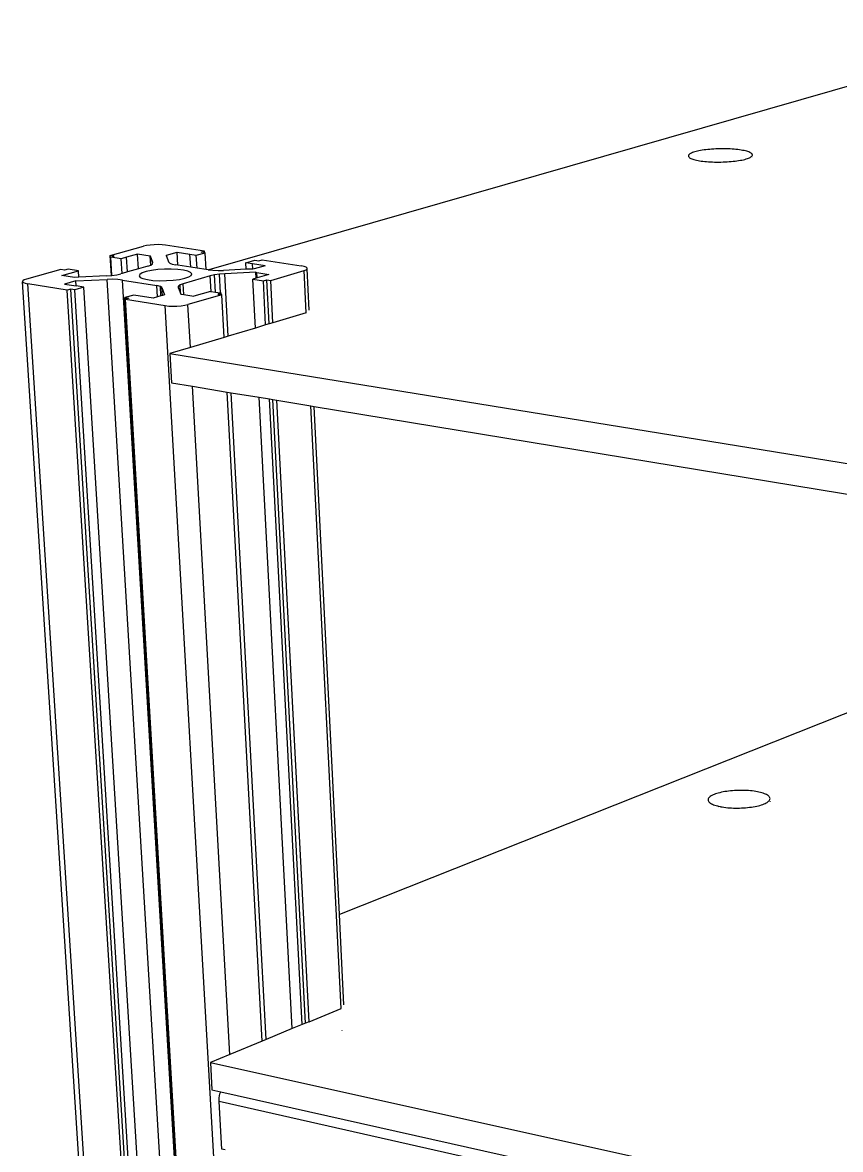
# Model space of a CAD drawing. Header units: millimetres. Extents: x -7 to 1163, y -7 to 637.
# Drawn here: x 688.9 to 804.3, y 402.5 to 561.5 of the extents above; entities that cross this region are included whole.
import ezdxf

# ---------------------------------------------------------------- set-up
doc = ezdxf.new("R2010")
doc.units = ezdxf.units.MM

msp = doc.modelspace()

# ---------------------------------------------------------------- linework, layer by layer
for p, q in [((836.70513, 561.53055), (715.21468, 526.64085)), ((782.88014, 542.76626), (782.87397, 542.70511)), ((782.87397, 542.70511), (782.88716, 542.64426)), ((782.90562, 542.82747), (782.88014, 542.76626)), ((782.88716, 542.64426), (782.91965, 542.584)), ((782.9503, 542.88846), (782.90562, 542.82747)), ((782.91965, 542.584), (782.97134, 542.52457)), ((783.01396, 542.94899), (782.9503, 542.88846)), ((782.97134, 542.52457), (783.04201, 542.46623)), ((783.09631, 543.00879), (783.01396, 542.94899)), ((783.04201, 542.46623), (783.13136, 542.40923)), ((783.197, 543.0676), (783.09631, 543.00879)), ((783.13136, 542.40923), (783.23904, 542.35382)), ((783.31558, 543.12518), (783.197, 543.0676)), ((783.23904, 542.35382), (783.36458, 542.30023)), ((783.45153, 543.18128), (783.31558, 543.12518)), ((783.36458, 542.30023), (783.50747, 542.24871)), ((783.60425, 543.23566), (783.45153, 543.18128)), ((783.50747, 542.24871), (783.66708, 542.19947)), ((783.7731, 543.28809), (783.60425, 543.23566)), ((783.66708, 542.19947), (783.84276, 542.15273)), ((783.95733, 543.33836), (783.7731, 543.28809)), ((783.84276, 542.15273), (784.03374, 542.10869)), ((784.15616, 543.38625), (783.95733, 543.33836)), ((784.36873, 543.43155), (784.15616, 543.38625)), ((784.59414, 543.47407), (784.36873, 543.43155)), ((784.8314, 543.51365), (784.59414, 543.47407)), ((785.07953, 543.5501), (784.8314, 543.51365)), ((785.33745, 543.58328), (785.07953, 543.5501)), ((785.60407, 543.61305), (785.33745, 543.58328)), ((785.87825, 543.63928), (785.60407, 543.61305)), ((786.15884, 543.66186), (785.87825, 543.63928)), ((786.44464, 543.6807), (786.15884, 543.66186)), ((786.73445, 543.69572), (786.44464, 543.6807)), ((787.02702, 543.70685), (786.73445, 543.69572)), ((787.32113, 543.71406), (787.02702, 543.70685)), ((787.61553, 543.7173), (787.32113, 543.71406)), ((787.90897, 543.71657), (787.61553, 543.7173)), ((788.20021, 543.71187), (787.90897, 543.71657)), ((788.48802, 543.70322), (788.20021, 543.71187)), ((788.77119, 543.69065), (788.48802, 543.70322)), ((789.0485, 543.67422), (788.77119, 543.69065)), ((789.31878, 543.654), (789.0485, 543.67422)), ((789.5809, 543.63007), (789.31878, 543.654)), ((789.83372, 543.60253), (789.5809, 543.63007)), ((790.07619, 543.57149), (789.83372, 543.60253)), ((790.30727, 543.53709), (790.07619, 543.57149)), ((790.2059, 542.09324), (790.43152, 542.13624)), ((790.52597, 543.49948), (790.30727, 543.53709)), ((790.43152, 542.13624), (790.64401, 542.18202)), ((790.73136, 543.4588), (790.52597, 543.49948)), ((790.64401, 542.18202), (790.84246, 542.23036)), ((790.92255, 543.41523), (790.73136, 543.4588)), ((790.84246, 542.23036), (791.02601, 542.28108)), ((791.09874, 543.36896), (790.92255, 543.41523)), ((791.02601, 542.28108), (791.1939, 542.33393)), ((791.25916, 543.32018), (791.09874, 543.36896)), ((791.1939, 542.33393), (791.34541, 542.3887)), ((791.40312, 543.26909), (791.25916, 543.32018)), ((791.34541, 542.3887), (791.47989, 542.44514)), ((791.53, 543.21592), (791.40312, 543.26909)), ((791.47989, 542.44514), (791.59678, 542.50302)), ((791.63924, 543.16088), (791.53, 543.21592)), ((791.59678, 542.50302), (791.69559, 542.56208)), ((791.73037, 543.10421), (791.63924, 543.16088)), ((791.69559, 542.56208), (791.77592, 542.62207)), ((791.80299, 543.04615), (791.73037, 543.10421)), ((791.77592, 542.62207), (791.83742, 542.68273)), ((791.85676, 542.98694), (791.80299, 543.04615)), ((791.83742, 542.68273), (791.87985, 542.7438)), ((791.89146, 542.92685), (791.85676, 542.98694)), ((791.87985, 542.7438), (791.90304, 542.80502)), ((791.90691, 542.86612), (791.89146, 542.92685)), ((791.90304, 542.80502), (791.90691, 542.86612)), ((791.91546, 542.55404), (791.91652, 542.51504)), ((784.03374, 542.10869), (784.23921, 542.06754)), ((784.23921, 542.06754), (784.45829, 542.02946)), ((784.45829, 542.02946), (784.69004, 541.99461)), ((784.69004, 541.99461), (784.93347, 541.96316)), ((784.93347, 541.96316), (785.18752, 541.93523)), ((785.18752, 541.93523), (785.4511, 541.91096)), ((785.4511, 541.91096), (785.72307, 541.89043)), ((785.72307, 541.89043), (786.00226, 541.87376)), ((786.00226, 541.87376), (786.28745, 541.861)), ((786.28745, 541.861), (786.57742, 541.85221)), ((786.57742, 541.85221), (786.8709, 541.84744)), ((786.8709, 541.84744), (787.16664, 541.84669)), ((787.16664, 541.84669), (787.46333, 541.84999)), ((787.46333, 541.84999), (787.75971, 541.85731)), ((787.75971, 541.85731), (788.05449, 541.86862)), ((788.05449, 541.86862), (788.34638, 541.88386)), ((788.34638, 541.88386), (788.63413, 541.90298)), ((788.63413, 541.90298), (788.91649, 541.92589)), ((788.91649, 541.92589), (789.19224, 541.9525)), ((789.19224, 541.9525), (789.4602, 541.98267)), ((789.4602, 541.98267), (789.7192, 542.01629)), ((789.7192, 542.01629), (789.96812, 542.0532)), ((789.96812, 542.0532), (790.2059, 542.09324)), ((701.32048, 528.65983), (706.02111, 529.97861)), ((706.4484, 530.07378), (706.02111, 529.97861)), ((706.96016, 530.14494), (706.4484, 530.07378)), ((707.52161, 530.1873), (706.96016, 530.14494)), ((708.09468, 530.19798), (707.52161, 530.1873)), ((708.64052, 530.17628), (708.09468, 530.19798)), ((709.12213, 530.12366), (708.64052, 530.17628)), ((714.60695, 529.28401), (709.12213, 530.12366)), ((701.87908, 528.57342), (701.32048, 528.65983)), ((701.48925, 525.83889), (701.32048, 528.65983)), ((701.3968, 528.43798), (701.87908, 528.57342)), ((702.85126, 528.21279), (701.3968, 528.43798)), ((701.56309, 525.84512), (701.3968, 528.43798)), ((703.62211, 528.42979), (702.85126, 528.21279)), ((702.97479, 526.12927), (702.85126, 528.21279)), ((705.15986, 528.86271), (703.62211, 528.42979)), ((703.74496, 526.34789), (703.62211, 528.42979)), ((705.28136, 526.78402), (705.15986, 528.86271)), ((706.95144, 528.58641), (705.15986, 528.86271)), ((706.99554, 528.57961), (706.95144, 528.58641)), ((707.02522, 527.31031), (706.95144, 528.58641)), ((707.33401, 527.65529), (706.99554, 528.57961)), ((707.05454, 527.32097), (706.99554, 528.57961)), ((709.20038, 528.68333), (709.23798, 528.69397)), ((709.20038, 528.68333), (709.24522, 528.56696)), ((709.23798, 528.69397), (710.7646, 529.12599)), ((709.24522, 528.56696), (709.23798, 528.69397)), ((709.24522, 528.56696), (709.55701, 527.75779)), ((710.7646, 529.12599), (712.56041, 528.85026)), ((710.86714, 527.30953), (710.7646, 529.12599)), ((712.56041, 528.85026), (713.45978, 528.71218)), ((712.66189, 527.03201), (712.56041, 528.85026)), ((713.45978, 528.71218), (714.69464, 529.06325)), ((713.56073, 526.89303), (713.45978, 528.71218)), ((714.13277, 529.14933), (714.60695, 529.28401)), ((714.61847, 529.07492), (714.13277, 529.14933)), ((714.61847, 529.07492), (714.60695, 529.28401)), ((714.69464, 529.06325), (714.61847, 529.07492)), ((714.82486, 526.69756), (714.69464, 529.06325)), ((720.46315, 527.6369), (721.69351, 527.99095)), ((721.69351, 527.99095), (722.26051, 527.90408)), ((722.26051, 527.90408), (722.73268, 528.04008)), ((722.73268, 528.04008), (728.24258, 527.19615)), ((694.32387, 526.69691), (689.50021, 525.34362)), ((694.88438, 526.60915), (694.32387, 526.69691)), ((694.48095, 525.85636), (696.83238, 526.51834)), ((695.37361, 526.74654), (694.88438, 526.60915)), ((696.83238, 526.51834), (695.37361, 526.74654)), ((696.88875, 525.60136), (696.83238, 526.51834)), ((703.74496, 526.34789), (702.97479, 526.12927)), ((705.28136, 526.78402), (703.74496, 526.34789)), ((706.63337, 527.1678), (705.28136, 526.78402)), ((706.37939, 526.39981), (705.81365, 526.21071)), ((707.1293, 526.55665), (706.37939, 526.39981)), ((706.63337, 527.1678), (707.02522, 527.31031)), ((707.02522, 527.31031), (707.05454, 527.32097)), ((707.05454, 527.32097), (707.29339, 527.48726)), ((708.01231, 526.67069), (707.1293, 526.55665)), ((707.29339, 527.48726), (707.33401, 527.65529)), ((708.96857, 526.73427), (708.01231, 526.67069)), ((709.93347, 526.74315), (708.96857, 526.73427)), ((709.55701, 527.75779), (709.71827, 527.59962)), ((709.71827, 527.59962), (710.06915, 527.46153)), ((710.84186, 526.69672), (709.93347, 526.74315)), ((710.06915, 527.46153), (710.58592, 527.35301)), ((710.86714, 527.30953), (710.58592, 527.35301)), ((711.63234, 526.59809), (710.84186, 526.69672)), ((712.66189, 527.03201), (710.86714, 527.30953)), ((712.25132, 526.45387), (711.63234, 526.59809)), ((712.65659, 526.27376), (712.25132, 526.45387)), ((712.8202, 526.06991), (712.65659, 526.27376)), ((713.56073, 526.89303), (712.66189, 527.03201)), ((714.82486, 526.69756), (713.56073, 526.89303)), ((715.13398, 526.64977), (714.82486, 526.69756)), ((715.13398, 526.64977), (715.21468, 526.64085)), ((715.21468, 526.64085), (715.78551, 526.57778)), ((715.78551, 526.57778), (716.52301, 526.54808)), ((716.52301, 526.54808), (717.29585, 526.56271)), ((720.51199, 526.7155), (717.29585, 526.56271)), ((721.83704, 526.29078), (717.47768, 526.08329)), ((720.51199, 526.7155), (720.46315, 527.6369)), ((721.37112, 527.4975), (720.46315, 527.6369)), ((721.41008, 526.75816), (720.51199, 526.7155)), ((723.19005, 527.21822), (721.37112, 527.4975)), ((721.41008, 526.75816), (721.37112, 527.4975)), ((721.63588, 526.76889), (721.41008, 526.75816)), ((723.19005, 527.21822), (721.63588, 526.76889)), ((721.88017, 525.47003), (721.83704, 526.29078)), ((721.83704, 526.29078), (721.88193, 526.28385)), ((721.92402, 525.48278), (721.88193, 526.28385)), ((721.88193, 526.28385), (721.99683, 526.26613)), ((722.03624, 525.5154), (721.99683, 526.26613)), ((721.99683, 526.26613), (723.71007, 526.00192)), ((723.9642, 525.1568), (728.66253, 526.52786)), ((728.65357, 527.11803), (728.24258, 527.19615)), ((728.94509, 527.01652), (728.65357, 527.11803)), ((728.66253, 526.52786), (728.95114, 526.64555)), ((728.96083, 520.57482), (728.66253, 526.52786)), ((729.09718, 526.8985), (728.94509, 527.01652)), ((728.95114, 526.64555), (729.09932, 526.77197)), ((729.09932, 526.77197), (729.09718, 526.8985)), ((729.39413, 520.95326), (729.09932, 526.77197)), ((688.98323, 525.09952), (688.94323, 524.9707)), ((688.94323, 524.9707), (689.05623, 524.84902)), ((709.07982, 211.92759), (688.94323, 524.9707)), ((689.17327, 525.22671), (688.98323, 525.09952)), ((689.05623, 524.84902), (689.31471, 524.74282)), ((689.50021, 525.34362), (689.17327, 525.22671)), ((689.31471, 524.74282), (689.70116, 524.65938)), ((712.79079, 164.23124), (689.70116, 524.65938)), ((695.23901, 523.783), (689.70116, 524.65938)), ((696.282, 525.57349), (694.48095, 525.85636)), ((696.44231, 525.07297), (694.86652, 524.62704)), ((696.88875, 525.60136), (696.282, 525.57349)), ((696.44231, 525.07297), (696.48099, 525.08392)), ((696.48555, 524.3716), (696.44231, 525.07297)), ((696.48099, 525.08392), (700.86285, 525.29248)), ((696.52527, 524.36533), (696.48099, 525.08392)), ((700.80551, 525.78128), (696.88875, 525.60136)), ((700.80551, 525.78128), (701.48925, 525.83889)), ((701.64038, 525.30725), (700.86285, 525.29248)), ((722.46903, 165.55266), (700.86285, 525.29248)), ((701.48925, 525.83889), (701.56309, 525.84512)), ((701.56309, 525.84512), (702.24689, 525.9479)), ((702.37988, 525.27725), (701.64038, 525.30725)), ((702.24689, 525.9479), (702.81016, 526.08254)), ((703.0313, 525.2045), (702.37988, 525.27725)), ((702.97479, 526.12927), (702.81016, 526.08254)), ((703.0313, 525.2045), (707.90101, 524.4417)), ((724.3652, 165.36898), (703.0313, 525.2045)), ((705.4709, 526.00214), (705.37501, 525.78825)), ((705.37501, 525.78825), (705.53314, 525.58363)), ((705.81365, 526.21071), (705.4709, 526.00214)), ((705.53314, 525.58363), (705.93506, 525.4023)), ((705.93506, 525.4023), (706.55371, 525.25674)), ((706.55371, 525.25674), (707.34697, 525.157)), ((707.34697, 525.157), (708.26051, 525.10999)), ((708.26051, 525.10999), (709.23155, 525.11898)), ((709.23155, 525.11898), (710.19329, 525.18333)), ((710.19329, 525.18333), (711.07966, 525.2986)), ((711.07966, 525.2986), (711.8299, 525.45679)), ((711.58992, 524.67847), (711.16714, 524.52212)), ((715.41721, 525.78153), (711.58992, 524.67847)), ((711.67555, 523.15577), (711.58992, 524.67847)), ((711.8299, 525.45679), (712.39286, 525.64699)), ((712.39286, 525.64699), (712.73046, 525.85614)), ((712.73046, 525.85614), (712.8202, 526.06991)), ((716.03024, 525.92704), (715.41721, 525.78153)), ((715.5373, 523.59231), (715.41721, 525.78153)), ((716.71961, 526.025), (716.03024, 525.92704)), ((716.16314, 523.49441), (716.03024, 525.92704)), ((717.47768, 526.08329), (716.71961, 526.025)), ((716.86319, 523.3849), (716.71961, 526.025)), ((717.95359, 517.2881), (717.47768, 526.08329)), ((721.88017, 525.47003), (721.42339, 525.33727)), ((721.42339, 525.33727), (722.91352, 525.10655)), ((721.78737, 518.43276), (721.42339, 525.33727)), ((721.92402, 525.48278), (721.88017, 525.47003)), ((722.03624, 525.5154), (721.92402, 525.48278)), ((723.71007, 526.00192), (722.03624, 525.5154)), ((722.91352, 525.10655), (723.39051, 525.24555)), ((723.23919, 518.86623), (722.91352, 525.10655)), ((723.39051, 525.24555), (723.9642, 525.1568)), ((723.71494, 519.00828), (723.39051, 525.24555)), ((724.2735, 519.17504), (723.9642, 525.1568)), ((694.86652, 524.62704), (696.48555, 524.3716)), ((695.73344, 523.92343), (695.23901, 523.783)), ((717.68167, 162.40338), (695.23901, 523.783)), ((696.30051, 523.83377), (695.73344, 523.92343)), ((718.10169, 162.69616), (695.73344, 523.92343)), ((697.58316, 524.19843), (696.30051, 523.83377)), ((718.60228, 162.50922), (696.30051, 523.83377)), ((696.48555, 524.3716), (696.52527, 524.36533)), ((697.58316, 524.19843), (696.52527, 524.36533)), ((719.57265, 165.22107), (697.58316, 524.19843)), ((704.64304, 523.08456), (703.36484, 522.71676)), ((707.39223, 522.65081), (704.64304, 523.08456)), ((707.99409, 522.82482), (707.90101, 524.4417)), ((708.39642, 524.29655), (707.90101, 524.4417)), ((708.60909, 524.1559), (708.39642, 524.29655)), ((708.47293, 522.96326), (708.39642, 524.29655)), ((708.67412, 523.02143), (708.60909, 524.1559)), ((708.60909, 524.1559), (708.95827, 523.10358)), ((708.95827, 523.10358), (708.67412, 523.02143)), ((710.92806, 524.35195), (710.90486, 524.16416)), ((710.90486, 524.16416), (710.94408, 524.06838)), ((711.16714, 524.52212), (710.92806, 524.35195)), ((710.94408, 524.06838), (710.92806, 524.35195)), ((710.94408, 524.06838), (711.23245, 523.36418)), ((711.23245, 523.36418), (711.16714, 524.52212)), ((711.23245, 523.36418), (711.2932, 523.21583)), ((711.2932, 523.21583), (711.67555, 523.15577)), ((711.67555, 523.15577), (713.13144, 522.92711)), ((717.04764, 523.13923), (712.27831, 521.74801)), ((715.46104, 523.60424), (713.13144, 522.92711)), ((715.46104, 523.60424), (715.5373, 523.59231)), ((715.5373, 523.59231), (716.16314, 523.49441)), ((716.16314, 523.49441), (716.86319, 523.3849)), ((716.95582, 523.37041), (716.47186, 523.22938)), ((716.47186, 523.22938), (716.9677, 523.15175)), ((716.86319, 523.3849), (716.95582, 523.37041)), ((716.9677, 523.15175), (716.95582, 523.37041)), ((716.9677, 523.15175), (717.04764, 523.13923)), ((717.37424, 517.11512), (717.04764, 523.13923)), ((703.36484, 522.71676), (703.9372, 522.62625)), ((724.53113, 165.30751), (703.36484, 522.71676)), ((703.9372, 522.62625), (703.44477, 522.48441)), ((703.44477, 522.48441), (709.07641, 521.59319)), ((724.89358, 160.15968), (703.44477, 522.48441)), ((707.99409, 522.82482), (707.39223, 522.65081)), ((708.47293, 522.96326), (707.99409, 522.82482)), ((708.67412, 523.02143), (708.47293, 522.96326)), ((709.07641, 521.59319), (709.57446, 521.53693)), ((729.88383, 157.84308), (709.07641, 521.59319)), ((709.57446, 521.53693), (710.13914, 521.51372)), ((710.13914, 521.51372), (710.73175, 521.52515)), ((710.73175, 521.52515), (711.31168, 521.57044)), ((711.31168, 521.57044), (711.83922, 521.64647)), ((711.83922, 521.64647), (712.27831, 521.74801)), ((712.617, 515.69473), (712.27831, 521.74801)), ((728.96083, 520.57482), (724.2735, 519.17504)), ((721.78737, 518.43276), (717.95359, 517.2881)), ((723.23919, 518.86623), (721.78737, 518.43276)), ((723.71494, 519.00828), (723.23919, 518.86623)), ((724.2735, 519.17504), (723.71494, 519.00828)), ((717.37424, 517.11512), (712.617, 515.69473)), ((717.95359, 517.2881), (717.37424, 517.11512)), ((712.617, 515.69473), (709.73439, 514.83435)), ((709.73439, 514.83435), (709.97067, 510.69683)), ((709.73439, 514.83435), (917.64314, 481.09495)), ((709.97067, 510.69683), (712.92442, 510.21017)), ((718.1889, 415.95513), (712.92442, 510.21017)), ((712.92442, 510.21017), (717.79286, 509.40805)), ((722.76631, 417.84359), (717.79286, 509.40805)), ((717.79286, 509.40805), (718.38527, 509.31044)), ((723.32222, 418.07295), (718.38527, 509.31044)), ((718.38527, 509.31044), (722.30229, 508.66507)), ((726.99802, 419.58923), (722.30229, 508.66507)), ((722.30229, 508.66507), (723.78432, 508.42089)), ((728.39031, 420.16356), (723.78432, 508.42089)), ((723.78432, 508.42089), (724.26981, 508.3409)), ((728.84659, 420.35177), (724.26981, 508.3409)), ((724.26981, 508.3409), (724.83968, 508.24701)), ((729.38204, 420.57265), (724.83968, 508.24701)), ((724.83968, 508.24701), (729.61802, 507.45973)), ((733.8789, 422.42794), (729.61802, 507.45973)), ((729.61802, 507.45973), (730.07184, 507.38496)), ((733.65218, 435.70286), (730.07184, 507.38496)), ((730.07184, 507.38496), (839.55434, 489.34665)), ((837.66805, 477.02233), (733.65218, 435.70286)), ((788.82073, 453.12939), (788.5494, 453.09927)), ((789.09715, 453.15452), (788.82073, 453.12939)), ((789.37748, 453.17456), (789.09715, 453.15452)), ((789.66054, 453.18941), (789.37748, 453.17456)), ((789.94512, 453.19902), (789.66054, 453.18941)), ((790.23003, 453.20335), (789.94512, 453.19902)), ((790.51406, 453.20238), (790.23003, 453.20335)), ((790.79599, 453.19611), (790.51406, 453.20238)), ((791.07465, 453.18456), (790.79599, 453.19611)), ((791.34885, 453.1678), (791.07465, 453.18456)), ((791.61742, 453.14588), (791.34885, 453.1678)), ((791.87924, 453.11891), (791.61742, 453.14588)), ((792.13318, 453.08698), (791.87924, 453.11891)), ((785.65737, 451.93486), (785.65208, 451.85331)), ((785.65208, 451.85331), (785.66553, 451.77217)), ((785.68135, 452.01649), (785.65737, 451.93486)), ((785.66553, 451.77217), (785.69765, 451.6918)), ((785.7239, 452.09784), (785.68135, 452.01649)), ((785.69765, 451.6918), (785.74833, 451.61255)), ((785.78483, 452.17856), (785.7239, 452.09784)), ((785.74833, 451.61255), (785.81737, 451.53475)), ((785.86387, 452.25831), (785.78483, 452.17856)), ((785.81737, 451.53475), (785.90448, 451.45874)), ((785.96066, 452.33675), (785.86387, 452.25831)), ((786.07478, 452.41354), (785.96066, 452.33675)), ((786.20572, 452.48837), (786.07478, 452.41354)), ((786.35293, 452.5609), (786.20572, 452.48837)), ((786.51576, 452.63084), (786.35293, 452.5609)), ((786.69351, 452.69788), (786.51576, 452.63084)), ((786.88542, 452.76175), (786.69351, 452.69788)), ((787.09066, 452.82218), (786.88542, 452.76175)), ((787.30834, 452.8789), (787.09066, 452.82218)), ((787.53755, 452.93169), (787.30834, 452.8789)), ((787.7773, 452.98031), (787.53755, 452.93169)), ((788.02657, 453.02457), (787.7773, 452.98031)), ((788.2843, 453.06428), (788.02657, 453.02457)), ((788.5494, 453.09927), (788.2843, 453.06428)), ((792.37816, 453.05025), (792.13318, 453.08698)), ((792.61316, 453.00885), (792.37816, 453.05025)), ((792.83716, 452.96297), (792.61316, 453.00885)), ((793.04922, 452.91279), (792.83716, 452.96297)), ((793.24841, 452.85853), (793.04922, 452.91279)), ((793.43391, 452.80042), (793.24841, 452.85853)), ((793.6049, 452.7387), (793.43391, 452.80042)), ((793.76065, 452.67363), (793.6049, 452.7387)), ((793.90049, 452.60549), (793.76065, 452.67363)), ((794.02382, 452.53457), (793.90049, 452.60549)), ((793.98309, 451.50663), (794.09563, 451.58381)), ((794.1301, 452.46116), (794.02382, 452.53457)), ((794.09563, 451.58381), (794.19066, 451.66257)), ((794.21887, 452.38557), (794.1301, 452.46116)), ((794.19066, 451.66257), (794.26779, 451.74257)), ((794.28973, 452.30814), (794.21887, 452.38557)), ((794.26779, 451.74257), (794.3267, 451.82347)), ((794.34237, 452.22918), (794.28973, 452.30814)), ((794.3267, 451.82347), (794.36715, 451.90491)), ((794.37655, 452.14903), (794.34237, 452.22918)), ((794.36715, 451.90491), (794.38898, 451.98655)), ((794.39211, 452.06804), (794.37655, 452.14903)), ((794.38898, 451.98655), (794.39211, 452.06804)), ((794.40432, 451.62189), (794.40531, 451.58576)), ((785.90448, 451.45874), (786.00929, 451.38486)), ((786.00929, 451.38486), (786.13138, 451.31341)), ((786.13138, 451.31341), (786.27022, 451.2447)), ((786.27022, 451.2447), (786.42522, 451.17904)), ((786.42522, 451.17904), (786.59574, 451.11672)), ((786.59574, 451.11672), (786.78103, 451.05799)), ((786.78103, 451.05799), (786.98031, 451.00312)), ((786.98031, 451.00312), (787.19273, 450.95235)), ((787.41737, 450.90589), (787.19273, 450.95235)), ((787.41737, 450.90589), (787.65327, 450.86396)), ((787.65327, 450.86396), (787.8994, 450.82672)), ((787.8994, 450.82672), (788.15472, 450.79435)), ((788.15472, 450.79435), (788.41811, 450.76699)), ((788.41811, 450.76699), (788.68845, 450.74475)), ((788.68845, 450.74475), (788.96455, 450.72774)), ((788.96455, 450.72774), (789.24523, 450.71602)), ((789.24523, 450.71602), (789.52927, 450.70966)), ((789.52927, 450.70966), (789.81544, 450.70867)), ((789.81544, 450.70867), (790.1025, 450.71307)), ((790.1025, 450.71307), (790.38921, 450.72282)), ((790.38921, 450.72282), (790.67433, 450.7379)), ((790.67433, 450.7379), (790.95662, 450.75823)), ((790.95662, 450.75823), (791.23486, 450.78372)), ((791.23486, 450.78372), (791.50785, 450.81427)), ((791.50785, 450.81427), (791.7744, 450.84974)), ((791.7744, 450.84974), (792.03338, 450.88997)), ((792.03338, 450.88997), (792.28365, 450.93479)), ((792.28365, 450.93479), (792.52415, 450.984)), ((792.52415, 450.984), (792.75383, 451.0374)), ((792.75383, 451.0374), (792.97172, 451.09474)), ((792.97172, 451.09474), (793.17687, 451.15577)), ((793.17687, 451.15577), (793.36841, 451.22024)), ((793.36841, 451.22024), (793.54553, 451.28786)), ((793.54553, 451.28786), (793.70746, 451.35834)), ((793.70746, 451.35834), (793.85352, 451.43137)), ((793.85352, 451.43137), (793.98309, 451.50663)), ((734.29017, 422.92967), (733.65218, 435.70286)), ((729.38204, 420.57265), (733.8789, 422.42794)), ((728.39031, 420.16356), (726.99802, 419.58923)), ((728.84659, 420.35177), (728.39031, 420.16356)), ((729.38204, 420.57265), (728.84659, 420.35177)), ((726.99802, 419.58923), (723.32222, 418.07295)), ((734.03491, 419.31461), (734.03191, 419.37446)), ((722.76631, 417.84359), (718.1889, 415.95513)), ((723.32222, 418.07295), (722.76631, 417.84359)), ((718.1889, 415.95513), (715.44553, 414.8236)), ((715.44553, 414.8236), (915.68927, 370.36425)), ((715.44553, 414.8236), (715.66518, 410.97725)), ((715.66518, 410.97725), (716.9123, 410.69751)), ((716.68483, 409.84355), (716.79713, 410.39759)), ((716.79713, 410.39759), (716.9123, 410.69751)), ((716.9123, 410.69751), (915.61447, 366.12547)), ((716.66711, 409.29212), (716.68483, 409.84355)), ((916.34354, 364.32584), (716.66711, 409.29212)), ((717.04681, 402.60337), (716.66711, 409.29212)), ((717.53117, 402.49237), (717.04681, 402.60337))]:
    msp.add_line(p, q)

doc.saveas('drawing.dxf')
